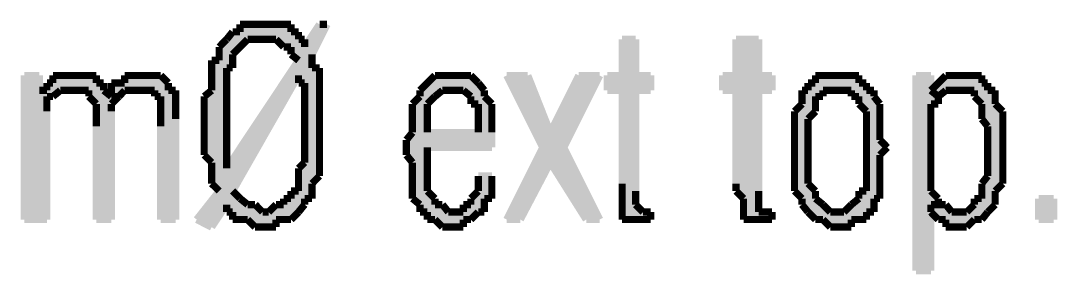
# Model space of a CAD drawing. Header units: millimetres. Extents: x 5 to 350, y 3 to 213.
# Drawn here: x 214.08 to 226.28, y 168.27 to 171.25 of the extents above; entities that cross this region are included whole.
import ezdxf

# ---------------------------------------------------------------- set-up
doc = ezdxf.new("R2010")
doc.units = ezdxf.units.MM
doc.layers.add('H', color=251, linetype='Continuous')
doc.layers.add('P', color=255, linetype='Continuous')

msp = doc.modelspace()

# ---------------------------------------------------------------- hatches: boundary and pattern name
at = {"layer": 'H', "linetype": 'Continuous'}
for points in [[(216.323, 168.822), (216.147, 168.91), (216.412, 169.245), (216.323, 169.333), (216.323, 169.422), (216.5, 169.51), (217.346, 170.78), (217.258, 170.85), (217.258, 170.938), (217.417, 170.938), (217.593, 171.203), (217.682, 171.203), (217.505, 170.85), (217.505, 170.692), (217.593, 170.692), (217.346, 170.603), (216.57, 169.245), (216.747, 169.086), (216.5, 169.086), (216.323, 168.822)], [(216.323, 169.422), (216.323, 169.58), (216.235, 169.668), (216.235, 170.356), (216.323, 170.427), (216.323, 170.78), (216.412, 170.78), (216.412, 170.938), (216.57, 171.115), (216.658, 171.115), (216.658, 171.203), (217.258, 171.203), (217.258, 171.115), (217.346, 171.115), (217.346, 171.027), (216.747, 171.027), (216.57, 170.85), (216.57, 170.692), (216.5, 170.692), (216.5, 169.51), (216.323, 169.422)], [(217.17, 170.938), (217.082, 171.027), (217.417, 171.027), (217.417, 170.938), (217.17, 170.938)], [(221.156, 168.998), (221.156, 170.427), (220.98, 170.427), (220.98, 170.603), (221.156, 170.603), (221.156, 171.027), (221.315, 171.027), (221.315, 170.603), (221.492, 170.603), (221.492, 170.427), (221.315, 170.427), (221.315, 169.086), (221.403, 168.998), (221.156, 168.998)], [(222.585, 168.998), (222.585, 169.157), (222.497, 169.245), (222.497, 170.427), (222.338, 170.427), (222.338, 170.603), (222.497, 170.603), (222.497, 171.027), (222.762, 171.027), (222.762, 170.603), (222.92, 170.603), (222.92, 170.427), (222.762, 170.427), (222.762, 168.998), (222.585, 168.998)], [(214.118, 168.91), (214.118, 170.603), (214.295, 170.603), (214.295, 170.427), (214.454, 170.356), (214.383, 170.356), (214.383, 168.91), (214.118, 168.91)], [(214.454, 170.356), (214.295, 170.427), (214.383, 170.427), (214.383, 170.515), (214.454, 170.515), (214.454, 170.603), (214.965, 170.603), (214.965, 170.515), (215.053, 170.515), (214.718, 170.427), (214.542, 170.427), (214.454, 170.356)], [(215.724, 168.91), (215.724, 170.356), (215.653, 170.356), (215.653, 170.427), (215.477, 170.427), (215.142, 170.515), (215.3, 170.515), (215.3, 170.603), (215.724, 170.603), (215.812, 170.515), (215.812, 170.427), (215.9, 170.427), (215.9, 168.91), (215.724, 168.91)], [(216.835, 168.822), (216.747, 168.91), (216.57, 168.91), (216.57, 168.998), (216.994, 168.998), (217.082, 169.086), (217.17, 169.086), (217.17, 169.157), (217.258, 169.157), (217.258, 169.245), (217.346, 169.245), (217.346, 169.51), (217.417, 169.58), (217.417, 170.515), (217.346, 170.515), (217.346, 170.603), (217.593, 170.692), (217.593, 169.422), (217.505, 169.333), (217.505, 169.157), (217.417, 169.157), (217.417, 169.086), (217.258, 168.91), (217.082, 168.91), (217.082, 168.822), (216.835, 168.822)], [(219.04, 168.822), (218.952, 168.91), (218.863, 168.91), (218.863, 168.998), (218.775, 168.998), (218.775, 169.086), (218.687, 169.157), (218.687, 169.58), (218.616, 169.668), (218.616, 169.845), (218.687, 169.933), (218.687, 170.268), (218.775, 170.356), (218.775, 170.427), (218.952, 170.603), (219.375, 170.603), (219.463, 170.515), (219.11, 170.427), (219.04, 170.427), (218.863, 170.268), (218.863, 169.933), (219.622, 169.933), (219.622, 169.757), (218.863, 169.757), (218.863, 169.245), (218.952, 169.157), (218.952, 169.086), (219.04, 169.086), (219.11, 168.998), (219.463, 168.998), (219.375, 168.91), (219.287, 168.91), (219.287, 168.822), (219.04, 168.822)], [(219.798, 168.91), (220.645, 170.603), (220.892, 170.603), (220.468, 169.757), (220.31, 169.58), (219.957, 168.91), (219.798, 168.91)], [(220.222, 169.757), (219.798, 170.603), (220.045, 170.603), (220.31, 169.933), (220.222, 169.757)], [(223.344, 168.998), (223.273, 169.086), (223.273, 169.157), (223.185, 169.245), (223.185, 170.18), (223.273, 170.268), (223.273, 170.427), (223.344, 170.427), (223.344, 170.515), (223.432, 170.515), (223.432, 170.603), (223.943, 170.603), (223.943, 170.515), (224.032, 170.515), (224.032, 170.427), (223.52, 170.427), (223.52, 170.356), (223.432, 170.356), (223.432, 170.18), (223.344, 170.092), (223.344, 169.333), (223.432, 169.245), (223.432, 169.157), (223.608, 168.998), (223.344, 168.998)], [(224.614, 168.31), (224.614, 170.603), (224.79, 170.603), (224.79, 170.427), (224.878, 170.356), (224.878, 170.268), (224.79, 170.268), (224.79, 169.245), (224.878, 169.157), (224.878, 169.086), (224.79, 169.086), (224.79, 168.31), (224.614, 168.31)], [(224.878, 170.356), (224.79, 170.427), (224.966, 170.603), (225.39, 170.603), (225.39, 170.515), (225.46, 170.515), (225.125, 170.427), (224.966, 170.427), (224.878, 170.356)], [(214.965, 168.91), (214.965, 170.268), (214.877, 170.356), (214.877, 170.427), (214.718, 170.427), (215.053, 170.515), (215.053, 170.427), (215.142, 170.356), (215.23, 170.356), (215.142, 170.268), (215.142, 168.91), (214.965, 168.91)], [(215.142, 170.356), (215.142, 170.515), (215.477, 170.427), (215.3, 170.427), (215.23, 170.356), (215.142, 170.356)], [(219.463, 169.933), (219.463, 170.268), (219.375, 170.268), (219.375, 170.356), (219.287, 170.427), (219.11, 170.427), (219.463, 170.515), (219.534, 170.427), (219.534, 170.356), (219.622, 170.268), (219.622, 169.933), (219.463, 169.933)], [(225.213, 168.998), (225.302, 169.086), (225.302, 169.157), (225.39, 169.157), (225.39, 169.333), (225.46, 169.422), (225.46, 170.004), (225.39, 170.092), (225.39, 170.268), (225.302, 170.356), (225.302, 170.427), (225.125, 170.427), (225.46, 170.515), (225.46, 170.427), (225.548, 170.427), (225.548, 170.268), (225.637, 170.18), (225.637, 169.333), (225.548, 169.245), (225.548, 169.086), (225.46, 168.998), (225.213, 168.998)], [(223.608, 168.822), (223.52, 168.91), (223.432, 168.91), (223.344, 168.998), (223.767, 168.998), (223.943, 169.157), (223.943, 169.245), (224.032, 169.245), (224.032, 170.18), (223.943, 170.268), (223.943, 170.356), (223.855, 170.356), (223.855, 170.427), (224.12, 170.427), (224.12, 170.356), (224.19, 170.268), (224.19, 169.845), (224.278, 169.757), (224.19, 169.668), (224.19, 169.157), (224.12, 169.157), (224.12, 168.998), (224.032, 168.998), (224.032, 168.91), (223.855, 168.91), (223.855, 168.822), (223.608, 168.822)], [(220.733, 168.91), (220.31, 169.58), (220.468, 169.757), (220.892, 168.91), (220.733, 168.91)], [(219.287, 168.998), (219.287, 169.086), (219.375, 169.086), (219.375, 169.157), (219.463, 169.245), (219.463, 169.422), (219.622, 169.422), (219.622, 169.157), (219.534, 169.157), (219.534, 168.998), (219.287, 168.998)], [(226.06, 168.91), (226.06, 169.157), (226.236, 169.157), (226.236, 168.91), (226.06, 168.91)], [(216.5, 168.998), (216.5, 169.086), (216.835, 169.086), (216.923, 168.998), (216.5, 168.998)], [(224.966, 168.822), (224.966, 168.91), (224.878, 168.91), (224.79, 168.998), (224.79, 169.086), (224.966, 169.086), (225.037, 168.998), (225.46, 168.998), (225.39, 168.91), (225.302, 168.91), (225.213, 168.822), (224.966, 168.822)], [(221.156, 168.91), (221.156, 168.998), (221.492, 168.998), (221.492, 168.91), (221.156, 168.91)], [(222.585, 168.91), (222.585, 168.998), (222.92, 168.998), (222.92, 168.91), (222.585, 168.91)]]:
    msp.add_hatch(color=256, dxfattribs=at).paths.add_polyline_path(points)

# ---------------------------------------------------------------- linework, layer by layer
at = {"layer": 'P', "const_width": 0.085}
for points in [[(216.747, 171.203), (216.658, 171.203)], [(216.658, 171.203), (216.658, 171.115)], [(216.835, 171.203), (216.747, 171.203)], [(216.923, 171.203), (216.835, 171.203)], [(216.994, 171.203), (216.923, 171.203)], [(217.082, 171.203), (216.994, 171.203)], [(217.17, 171.203), (217.082, 171.203)], [(217.258, 171.203), (217.17, 171.203)], [(217.258, 171.115), (217.258, 171.203)], [(217.593, 171.203), (217.417, 170.938)], [(217.505, 170.85), (217.682, 171.203)], [(217.682, 171.203), (217.593, 171.203)], [(216.57, 171.115), (216.5, 171.027)], [(216.658, 171.115), (216.57, 171.115)], [(217.346, 171.115), (217.258, 171.115)], [(217.346, 171.027), (217.346, 171.115)], [(216.5, 171.027), (216.412, 170.938)], [(216.412, 170.938), (216.412, 170.85)], [(216.57, 170.85), (216.658, 170.938)], [(216.658, 170.938), (216.747, 171.027)], [(216.747, 171.027), (216.835, 171.027)], [(216.835, 171.027), (216.923, 171.027)], [(217.346, 171.027), (216.923, 171.027)], [(216.923, 171.027), (216.994, 171.027)], [(216.923, 171.027), (217.346, 171.027)], [(216.994, 171.027), (217.082, 171.027)], [(217.082, 171.027), (217.17, 170.938)], [(217.17, 170.938), (217.258, 170.938)], [(217.258, 170.938), (217.417, 170.938)], [(217.417, 170.938), (217.258, 170.938)], [(217.258, 170.938), (217.258, 170.85)], [(217.417, 171.027), (217.346, 171.027)], [(217.417, 170.938), (217.417, 171.027)], [(221.315, 171.027), (221.156, 171.027)], [(221.156, 171.027), (221.156, 170.603)], [(221.315, 170.603), (221.315, 171.027)], [(222.762, 171.027), (222.497, 171.027)], [(222.497, 171.027), (222.497, 170.603)], [(222.762, 170.603), (222.762, 171.027)], [(216.412, 170.85), (216.412, 170.78)], [(216.57, 170.78), (216.57, 170.85)], [(217.258, 170.85), (217.346, 170.78)], [(217.505, 170.78), (217.505, 170.85)], [(216.412, 170.78), (216.323, 170.78)], [(216.323, 170.78), (216.323, 170.692)], [(216.323, 170.692), (216.323, 170.603)], [(217.346, 170.78), (216.5, 169.51)], [(216.5, 170.603), (216.5, 170.692)], [(216.5, 170.692), (216.57, 170.692)], [(216.57, 170.692), (216.57, 170.78)], [(217.593, 170.692), (217.346, 170.603)], [(217.346, 170.603), (217.593, 170.692)], [(217.505, 170.692), (217.505, 170.78)], [(217.593, 170.692), (217.505, 170.692)], [(217.593, 170.603), (217.593, 170.692)], [(214.295, 170.603), (214.118, 170.603)], [(214.118, 170.603), (214.118, 168.91)], [(214.295, 170.427), (214.295, 170.603)], [(214.542, 170.603), (214.454, 170.603)], [(214.454, 170.603), (214.454, 170.515)], [(214.63, 170.603), (214.542, 170.603)], [(214.718, 170.603), (214.63, 170.603)], [(214.806, 170.603), (214.718, 170.603)], [(214.877, 170.603), (214.806, 170.603)], [(214.965, 170.603), (214.877, 170.603)], [(214.965, 170.515), (214.965, 170.603)], [(215.388, 170.603), (215.3, 170.603)], [(215.3, 170.603), (215.3, 170.515)], [(215.477, 170.603), (215.388, 170.603)], [(215.565, 170.603), (215.477, 170.603)], [(215.653, 170.603), (215.565, 170.603)], [(215.565, 170.603), (215.565, 170.603)], [(215.724, 170.603), (215.653, 170.603)], [(215.812, 170.515), (215.724, 170.603)], [(216.323, 170.603), (216.323, 170.515)], [(216.5, 170.515), (216.5, 170.603)], [(216.57, 169.245), (217.346, 170.603)], [(217.346, 170.603), (217.346, 170.515)], [(217.593, 170.515), (217.593, 170.603)], [(218.952, 170.603), (218.863, 170.515)], [(219.04, 170.603), (218.952, 170.603)], [(219.11, 170.603), (219.04, 170.603)], [(219.198, 170.603), (219.11, 170.603)], [(219.287, 170.603), (219.198, 170.603)], [(219.198, 170.603), (219.198, 170.603)], [(219.375, 170.603), (219.287, 170.603)], [(219.463, 170.515), (219.375, 170.603)], [(220.045, 170.603), (219.798, 170.603)], [(219.798, 170.603), (220.222, 169.757)], [(220.31, 169.933), (220.045, 170.603)], [(220.645, 170.603), (220.31, 169.933)], [(220.468, 169.757), (220.892, 170.603)], [(220.892, 170.603), (220.645, 170.603)], [(221.156, 170.603), (220.98, 170.603)], [(220.98, 170.603), (220.98, 170.427)], [(221.492, 170.603), (221.315, 170.603)], [(221.492, 170.427), (221.492, 170.603)], [(222.497, 170.603), (222.338, 170.603)], [(222.338, 170.603), (222.338, 170.427)], [(222.92, 170.603), (222.762, 170.603)], [(222.92, 170.427), (222.92, 170.603)], [(223.52, 170.603), (223.432, 170.603)], [(223.432, 170.603), (223.432, 170.515)], [(223.608, 170.603), (223.52, 170.603)], [(223.696, 170.603), (223.608, 170.603)], [(223.767, 170.603), (223.696, 170.603)], [(223.855, 170.603), (223.767, 170.603)], [(223.943, 170.603), (223.855, 170.603)], [(223.943, 170.515), (223.943, 170.603)], [(224.79, 170.603), (224.614, 170.603)], [(224.614, 170.603), (224.614, 168.31)], [(224.79, 170.427), (224.79, 170.603)], [(224.966, 170.603), (224.878, 170.515)], [(225.037, 170.603), (224.966, 170.603)], [(225.125, 170.603), (225.037, 170.603)], [(225.213, 170.603), (225.125, 170.603)], [(225.302, 170.603), (225.213, 170.603)], [(225.39, 170.603), (225.302, 170.603)], [(225.39, 170.515), (225.39, 170.603)], [(214.454, 170.515), (214.383, 170.515)], [(214.383, 170.515), (214.383, 170.427)], [(215.053, 170.515), (214.718, 170.427)], [(214.718, 170.427), (215.053, 170.515)], [(215.053, 170.515), (214.965, 170.515)], [(215.053, 170.427), (215.053, 170.515)], [(215.142, 170.515), (215.142, 170.427)], [(215.477, 170.427), (215.142, 170.515)], [(215.23, 170.515), (215.142, 170.515)], [(215.142, 170.515), (215.477, 170.427)], [(215.3, 170.515), (215.23, 170.515)], [(215.812, 170.427), (215.812, 170.515)], [(216.323, 170.515), (216.323, 170.427)], [(216.5, 170.427), (216.5, 170.515)], [(217.346, 170.515), (217.417, 170.515)], [(217.417, 170.515), (217.417, 170.427)], [(217.593, 170.427), (217.593, 170.515)], [(218.863, 170.515), (218.775, 170.427)], [(219.463, 170.515), (219.11, 170.427)], [(219.11, 170.427), (219.463, 170.515)], [(219.534, 170.427), (219.463, 170.515)], [(223.432, 170.515), (223.344, 170.515)], [(223.344, 170.515), (223.344, 170.427)], [(224.032, 170.515), (223.943, 170.515)], [(224.032, 170.427), (224.032, 170.515)], [(224.878, 170.515), (224.79, 170.427)], [(225.46, 170.515), (225.125, 170.427)], [(225.125, 170.427), (225.46, 170.515)], [(225.46, 170.515), (225.39, 170.515)], [(225.46, 170.427), (225.46, 170.515)], [(214.454, 170.356), (214.295, 170.427)], [(214.383, 170.427), (214.295, 170.427)], [(214.295, 170.427), (214.454, 170.356)], [(214.383, 170.268), (214.383, 170.356)], [(214.383, 170.356), (214.454, 170.356)], [(214.454, 170.356), (214.542, 170.427)], [(214.542, 170.427), (214.63, 170.427)], [(214.63, 170.427), (214.718, 170.427)], [(214.718, 170.427), (214.806, 170.427)], [(214.806, 170.427), (214.877, 170.427)], [(214.877, 170.427), (214.877, 170.356)], [(214.877, 170.356), (214.965, 170.268)], [(215.142, 170.356), (215.053, 170.427)], [(215.142, 170.427), (215.142, 170.356)], [(215.142, 170.268), (215.23, 170.356)], [(215.23, 170.356), (215.142, 170.356)], [(215.142, 170.356), (215.23, 170.356)], [(215.23, 170.356), (215.3, 170.427)], [(215.3, 170.427), (215.388, 170.427)], [(215.388, 170.427), (215.477, 170.427)], [(215.477, 170.427), (215.565, 170.427)], [(215.565, 170.427), (215.653, 170.427)], [(215.653, 170.427), (215.653, 170.356)], [(215.653, 170.356), (215.724, 170.356)], [(215.724, 170.356), (215.724, 170.268)], [(215.9, 170.427), (215.812, 170.427)], [(215.9, 170.356), (215.9, 170.427)], [(215.9, 170.268), (215.9, 170.356)], [(216.323, 170.427), (216.235, 170.356)], [(216.235, 170.356), (216.235, 170.268)], [(216.5, 170.356), (216.5, 170.427)], [(216.5, 170.268), (216.5, 170.356)], [(217.417, 170.427), (217.417, 170.356)], [(217.417, 170.356), (217.417, 170.268)], [(217.593, 170.356), (217.593, 170.427)], [(217.593, 170.268), (217.593, 170.356)], [(218.775, 170.356), (218.687, 170.268)], [(218.775, 170.427), (218.775, 170.356)], [(218.863, 170.268), (218.952, 170.356)], [(218.952, 170.356), (219.04, 170.427)], [(219.04, 170.427), (219.11, 170.427)], [(219.11, 170.427), (219.198, 170.427)], [(219.198, 170.427), (219.287, 170.427)], [(219.287, 170.427), (219.375, 170.356)], [(219.375, 170.356), (219.375, 170.268)], [(219.534, 170.356), (219.534, 170.427)], [(219.534, 170.427), (219.534, 170.427)], [(219.622, 170.268), (219.534, 170.356)], [(220.98, 170.427), (221.156, 170.427)], [(221.156, 170.427), (221.156, 169.333)], [(221.315, 169.245), (221.315, 170.427)], [(221.315, 170.427), (221.492, 170.427)], [(222.338, 170.427), (222.497, 170.427)], [(222.497, 170.427), (222.497, 169.333)], [(222.762, 169.245), (222.762, 170.427)], [(222.762, 170.427), (222.92, 170.427)], [(223.344, 170.427), (223.273, 170.427)], [(223.273, 170.427), (223.273, 170.356)], [(223.273, 170.356), (223.273, 170.268)], [(223.432, 170.268), (223.432, 170.356)], [(223.432, 170.356), (223.52, 170.356)], [(223.52, 170.356), (223.52, 170.427)], [(223.52, 170.427), (223.608, 170.427)], [(223.608, 170.427), (223.696, 170.427)], [(224.032, 170.427), (223.696, 170.427)], [(223.696, 170.427), (223.767, 170.427)], [(223.696, 170.427), (224.032, 170.427)], [(223.767, 170.427), (223.855, 170.427)], [(223.855, 170.427), (223.855, 170.356)], [(223.855, 170.356), (223.943, 170.356)], [(223.943, 170.356), (223.943, 170.268)], [(224.12, 170.427), (224.032, 170.427)], [(224.12, 170.356), (224.12, 170.427)], [(224.12, 170.427), (224.12, 170.427)], [(224.19, 170.268), (224.12, 170.356)], [(224.878, 170.356), (224.79, 170.427)], [(224.79, 170.427), (224.878, 170.356)], [(224.878, 170.356), (224.966, 170.427)], [(224.878, 170.268), (224.878, 170.356)], [(224.966, 170.427), (225.037, 170.427)], [(225.037, 170.427), (225.125, 170.427)], [(225.125, 170.427), (225.213, 170.427)], [(225.213, 170.427), (225.302, 170.427)], [(225.302, 170.427), (225.302, 170.356)], [(225.302, 170.356), (225.39, 170.268)], [(225.548, 170.427), (225.46, 170.427)], [(225.548, 170.356), (225.548, 170.427)], [(225.548, 170.268), (225.548, 170.356)], [(214.383, 170.18), (214.383, 170.268)], [(214.965, 170.268), (214.965, 170.18)], [(215.142, 170.18), (215.142, 170.268)], [(215.724, 170.268), (215.724, 170.18)], [(215.9, 170.18), (215.9, 170.268)], [(216.235, 170.268), (216.235, 170.18)], [(216.5, 170.18), (216.5, 170.268)], [(217.417, 170.268), (217.417, 170.18)], [(217.593, 170.18), (217.593, 170.268)], [(218.687, 170.268), (218.687, 170.18)], [(218.863, 170.18), (218.863, 170.268)], [(219.375, 170.268), (219.463, 170.268)], [(219.463, 170.268), (219.463, 170.18)], [(219.622, 170.18), (219.622, 170.268)], [(223.273, 170.268), (223.185, 170.18)], [(223.432, 170.18), (223.432, 170.268)], [(223.943, 170.268), (224.032, 170.18)], [(224.19, 170.18), (224.19, 170.268)], [(224.79, 170.18), (224.79, 170.268)], [(224.79, 170.268), (224.878, 170.268)], [(225.39, 170.268), (225.39, 170.18)], [(225.637, 170.18), (225.548, 170.268)], [(214.383, 168.91), (214.383, 170.18)], [(214.965, 170.18), (214.965, 170.092)], [(214.965, 170.092), (214.965, 170.004)], [(215.142, 168.91), (215.142, 170.18)], [(215.724, 170.18), (215.724, 170.092)], [(215.724, 170.092), (215.724, 170.004)], [(215.9, 170.092), (215.9, 170.18)], [(215.9, 168.91), (215.9, 170.092)], [(216.235, 170.18), (216.235, 170.092)], [(216.235, 170.092), (216.235, 170.004)], [(216.5, 170.092), (216.5, 170.18)], [(216.5, 170.004), (216.5, 170.092)], [(217.417, 170.18), (217.417, 170.092)], [(217.417, 170.092), (217.417, 170.004)], [(217.593, 170.092), (217.593, 170.18)], [(217.593, 170.004), (217.593, 170.092)], [(218.687, 170.18), (218.687, 170.092)], [(218.687, 170.092), (218.687, 170.004)], [(218.863, 170.092), (218.863, 170.18)], [(218.863, 170.004), (218.863, 170.092)], [(219.463, 170.18), (219.463, 170.092)], [(219.463, 170.092), (219.463, 170.004)], [(219.622, 170.092), (219.622, 170.18)], [(219.622, 170.004), (219.622, 170.092)], [(223.185, 170.18), (223.185, 170.092)], [(223.185, 170.092), (223.185, 170.004)], [(223.344, 170.092), (223.432, 170.18)], [(223.344, 170.004), (223.344, 170.092)], [(224.032, 170.18), (224.032, 170.092)], [(224.032, 170.092), (224.032, 170.004)], [(224.19, 170.092), (224.19, 170.18)], [(224.19, 170.004), (224.19, 170.092)], [(224.79, 170.092), (224.79, 170.18)], [(224.79, 170.004), (224.79, 170.092)], [(225.39, 170.18), (225.39, 170.092)], [(225.39, 170.092), (225.46, 170.004)], [(225.637, 170.092), (225.637, 170.18)], [(225.637, 170.004), (225.637, 170.092)], [(214.965, 170.004), (214.965, 168.91)], [(215.724, 170.004), (215.724, 168.91)], [(216.235, 170.004), (216.235, 169.933)], [(216.5, 169.933), (216.5, 170.004)], [(217.417, 170.004), (217.417, 169.933)], [(217.593, 169.933), (217.593, 170.004)], [(218.687, 170.004), (218.687, 169.933)], [(218.863, 169.933), (218.863, 170.004)], [(219.463, 170.004), (219.463, 169.933)], [(219.622, 169.933), (219.622, 170.004)], [(223.185, 170.004), (223.185, 169.933)], [(223.344, 169.933), (223.344, 170.004)], [(224.032, 170.004), (224.032, 169.933)], [(224.19, 169.933), (224.19, 170.004)], [(224.79, 169.933), (224.79, 170.004)], [(225.46, 170.004), (225.46, 169.933)], [(225.637, 169.933), (225.637, 170.004)], [(216.235, 169.933), (216.235, 169.845)], [(216.235, 169.845), (216.235, 169.757)], [(216.5, 169.845), (216.5, 169.933)], [(216.5, 169.757), (216.5, 169.845)], [(217.417, 169.933), (217.417, 169.845)], [(217.417, 169.845), (217.417, 169.757)], [(217.593, 169.845), (217.593, 169.933)], [(217.593, 169.757), (217.593, 169.845)], [(218.687, 169.933), (218.616, 169.845)], [(218.616, 169.845), (218.616, 169.757)], [(219.463, 169.933), (218.863, 169.933)], [(218.863, 169.933), (219.622, 169.933)], [(219.622, 169.933), (218.863, 169.933)], [(219.622, 169.757), (219.622, 169.933)], [(220.31, 169.933), (220.222, 169.757)], [(220.222, 169.757), (220.31, 169.933)], [(223.185, 169.933), (223.185, 169.845)], [(223.185, 169.845), (223.185, 169.757)], [(223.344, 169.845), (223.344, 169.933)], [(223.344, 169.757), (223.344, 169.845)], [(224.032, 169.933), (224.032, 169.845)], [(224.032, 169.845), (224.032, 169.757)], [(224.19, 169.845), (224.19, 169.933)], [(224.278, 169.757), (224.19, 169.845)], [(224.79, 169.845), (224.79, 169.933)], [(224.79, 169.757), (224.79, 169.845)], [(225.46, 169.933), (225.46, 169.845)], [(225.46, 169.845), (225.46, 169.757)], [(225.637, 169.845), (225.637, 169.933)], [(225.637, 169.757), (225.637, 169.845)], [(216.235, 169.757), (216.235, 169.668)], [(216.5, 169.668), (216.5, 169.757)], [(217.417, 169.757), (217.417, 169.668)], [(217.593, 169.668), (217.593, 169.757)], [(218.616, 169.757), (218.616, 169.668)], [(218.863, 169.668), (218.863, 169.757)], [(218.863, 169.757), (219.622, 169.757)], [(220.222, 169.757), (219.798, 168.91)], [(220.468, 169.757), (220.31, 169.58)], [(220.31, 169.58), (220.468, 169.757)], [(220.892, 168.91), (220.468, 169.757)], [(223.185, 169.757), (223.185, 169.668)], [(223.344, 169.668), (223.344, 169.757)], [(224.032, 169.757), (224.032, 169.668)], [(224.19, 169.668), (224.278, 169.757)], [(224.79, 169.668), (224.79, 169.757)], [(225.46, 169.757), (225.46, 169.668)], [(225.637, 169.668), (225.637, 169.757)], [(216.235, 169.668), (216.323, 169.58)], [(216.323, 169.58), (216.323, 169.51)], [(216.5, 169.58), (216.5, 169.668)], [(216.5, 169.51), (216.5, 169.58)], [(217.417, 169.58), (217.346, 169.51)], [(217.417, 169.668), (217.417, 169.58)], [(217.593, 169.58), (217.593, 169.668)], [(217.593, 169.51), (217.593, 169.58)], [(218.616, 169.668), (218.687, 169.58)], [(218.687, 169.58), (218.687, 169.51)], [(218.863, 169.58), (218.863, 169.668)], [(218.863, 169.51), (218.863, 169.58)], [(219.957, 168.91), (220.31, 169.58)], [(220.31, 169.58), (220.733, 168.91)], [(223.185, 169.668), (223.185, 169.58)], [(223.185, 169.58), (223.185, 169.51)], [(223.344, 169.58), (223.344, 169.668)], [(223.344, 169.51), (223.344, 169.58)], [(224.032, 169.668), (224.032, 169.58)], [(224.032, 169.58), (224.032, 169.51)], [(224.19, 169.58), (224.19, 169.668)], [(224.19, 169.51), (224.19, 169.58)], [(224.79, 169.58), (224.79, 169.668)], [(224.79, 169.51), (224.79, 169.58)], [(225.46, 169.668), (225.46, 169.58)], [(225.46, 169.58), (225.46, 169.51)], [(225.637, 169.58), (225.637, 169.668)], [(225.637, 169.51), (225.637, 169.58)], [(216.5, 169.51), (216.323, 169.422)], [(216.323, 169.51), (216.323, 169.422)], [(216.323, 169.422), (216.5, 169.51)], [(217.346, 169.51), (217.346, 169.422)], [(217.593, 169.422), (217.593, 169.51)], [(218.687, 169.51), (218.687, 169.422)], [(218.863, 169.422), (218.863, 169.51)], [(223.185, 169.51), (223.185, 169.422)], [(223.344, 169.422), (223.344, 169.51)], [(224.032, 169.51), (224.032, 169.422)], [(224.19, 169.422), (224.19, 169.51)], [(224.79, 169.422), (224.79, 169.51)], [(225.46, 169.51), (225.46, 169.422)], [(225.637, 169.422), (225.637, 169.51)], [(216.323, 169.422), (216.323, 169.333)], [(217.346, 169.422), (217.346, 169.333)], [(217.505, 169.333), (217.593, 169.422)], [(218.687, 169.422), (218.687, 169.333)], [(218.863, 169.333), (218.863, 169.422)], [(219.622, 169.422), (219.463, 169.422)], [(219.463, 169.422), (219.463, 169.333)], [(219.622, 169.333), (219.622, 169.422)], [(223.185, 169.422), (223.185, 169.333)], [(223.344, 169.333), (223.344, 169.422)], [(224.032, 169.422), (224.032, 169.333)], [(224.19, 169.333), (224.19, 169.422)], [(224.79, 169.333), (224.79, 169.422)], [(225.46, 169.422), (225.39, 169.333)], [(225.637, 169.333), (225.637, 169.422)], [(216.412, 169.245), (216.147, 168.91)], [(216.323, 169.333), (216.412, 169.245)], [(216.658, 169.157), (216.57, 169.245)], [(217.346, 169.245), (217.258, 169.245)], [(217.258, 169.245), (217.258, 169.157)], [(217.346, 169.333), (217.346, 169.245)], [(217.505, 169.245), (217.505, 169.333)], [(217.505, 169.157), (217.505, 169.245)], [(218.687, 169.333), (218.687, 169.245)], [(218.687, 169.245), (218.687, 169.157)], [(218.863, 169.245), (218.863, 169.333)], [(218.952, 169.157), (218.863, 169.245)], [(219.463, 169.245), (219.375, 169.157)], [(219.463, 169.333), (219.463, 169.245)], [(219.622, 169.245), (219.622, 169.333)], [(219.622, 169.333), (219.622, 169.333)], [(219.622, 169.157), (219.622, 169.245)], [(221.156, 169.333), (221.156, 169.245)], [(221.156, 169.245), (221.156, 169.157)], [(221.315, 169.157), (221.315, 169.245)], [(222.497, 169.333), (222.497, 169.245)], [(222.497, 169.245), (222.585, 169.157)], [(222.762, 169.157), (222.762, 169.245)], [(223.185, 169.333), (223.185, 169.245)], [(223.185, 169.245), (223.273, 169.157)], [(223.432, 169.245), (223.344, 169.333)], [(223.432, 169.157), (223.432, 169.245)], [(224.032, 169.245), (223.943, 169.245)], [(223.943, 169.245), (223.943, 169.157)], [(224.032, 169.333), (224.032, 169.245)], [(224.19, 169.245), (224.19, 169.333)], [(224.19, 169.157), (224.19, 169.245)], [(224.79, 169.245), (224.79, 169.333)], [(224.878, 169.157), (224.79, 169.245)], [(225.39, 169.333), (225.39, 169.245)], [(225.39, 169.245), (225.39, 169.157)], [(225.548, 169.245), (225.637, 169.333)], [(225.548, 169.157), (225.548, 169.245)], [(216.747, 169.086), (216.658, 169.157)], [(217.258, 169.157), (217.17, 169.157)], [(217.17, 169.157), (217.17, 169.086)], [(217.417, 169.086), (217.417, 169.157)], [(217.417, 169.157), (217.505, 169.157)], [(218.687, 169.157), (218.775, 169.086)], [(218.952, 169.086), (218.952, 169.157)], [(219.375, 169.157), (219.375, 169.086)], [(219.534, 169.086), (219.534, 169.157)], [(219.534, 169.157), (219.622, 169.157)], [(221.156, 169.157), (221.156, 169.086)], [(221.315, 169.086), (221.315, 169.157)], [(222.585, 169.157), (222.585, 169.086)], [(222.762, 169.086), (222.762, 169.157)], [(223.273, 169.157), (223.273, 169.086)], [(223.52, 169.086), (223.432, 169.157)], [(223.943, 169.157), (223.855, 169.086)], [(224.12, 169.086), (224.12, 169.157)], [(224.12, 169.157), (224.19, 169.157)], [(224.878, 169.086), (224.878, 169.157)], [(225.39, 169.157), (225.302, 169.157)], [(225.302, 169.157), (225.302, 169.086)], [(225.548, 169.086), (225.548, 169.157)], [(226.06, 168.91), (226.06, 169.157)], [(226.06, 169.157), (226.236, 169.157)], [(226.236, 169.157), (226.236, 168.91)], [(216.323, 168.822), (216.5, 169.086)], [(216.747, 169.086), (216.5, 169.086)], [(216.5, 169.086), (216.5, 168.998)], [(216.5, 169.086), (216.747, 169.086)], [(216.5, 168.998), (216.923, 168.998)], [(216.923, 168.998), (216.5, 168.998)], [(216.5, 168.998), (216.57, 168.998)], [(216.57, 168.998), (216.57, 168.91)], [(216.835, 169.086), (216.747, 169.086)], [(216.747, 169.086), (216.747, 169.086)], [(216.923, 168.998), (216.835, 169.086)], [(216.994, 168.998), (216.923, 168.998)], [(217.082, 169.086), (216.994, 168.998)], [(217.17, 169.086), (217.082, 169.086)], [(217.258, 168.91), (217.346, 168.998)], [(217.346, 168.998), (217.417, 169.086)], [(218.775, 169.086), (218.775, 168.998)], [(218.775, 168.998), (218.863, 168.998)], [(218.863, 168.998), (218.863, 168.91)], [(219.04, 169.086), (218.952, 169.086)], [(219.11, 168.998), (219.04, 169.086)], [(219.198, 168.998), (219.11, 168.998)], [(219.11, 168.998), (219.463, 168.998)], [(219.463, 168.998), (219.11, 168.998)], [(219.287, 168.998), (219.198, 168.998)], [(219.375, 169.086), (219.287, 169.086)], [(219.287, 169.086), (219.287, 168.998)], [(219.375, 168.91), (219.463, 168.998)], [(219.463, 168.998), (219.534, 168.998)], [(219.534, 168.998), (219.534, 169.086)], [(221.156, 169.086), (221.156, 168.998)], [(221.403, 168.998), (221.156, 168.998)], [(221.156, 168.998), (221.156, 168.91)], [(221.156, 168.998), (221.403, 168.998)], [(221.403, 168.998), (221.315, 169.086)], [(221.492, 168.998), (221.403, 168.998)], [(221.492, 168.91), (221.492, 168.998)], [(222.585, 169.086), (222.585, 168.998)], [(222.85, 168.998), (222.585, 168.998)], [(222.585, 168.998), (222.585, 168.91)], [(222.585, 168.998), (222.85, 168.998)], [(222.762, 168.998), (222.762, 169.086)], [(222.85, 168.998), (222.762, 168.998)], [(222.92, 168.998), (222.85, 168.998)], [(222.92, 168.91), (222.92, 168.998)], [(223.273, 169.086), (223.344, 168.998)], [(223.696, 168.998), (223.344, 168.998)], [(223.344, 168.998), (223.432, 168.91)], [(223.344, 168.998), (223.696, 168.998)], [(223.608, 168.998), (223.52, 169.086)], [(223.696, 168.998), (223.608, 168.998)], [(223.767, 168.998), (223.696, 168.998)], [(223.855, 169.086), (223.767, 168.998)], [(224.032, 168.91), (224.032, 168.998)], [(224.032, 168.998), (224.12, 168.998)], [(224.12, 168.998), (224.12, 169.086)], [(224.878, 169.086), (224.79, 169.086)], [(224.79, 169.086), (224.79, 168.998)], [(224.79, 168.31), (224.79, 169.086)], [(224.79, 169.086), (224.878, 169.086)], [(224.79, 168.998), (224.878, 168.91)], [(224.966, 169.086), (224.878, 169.086)], [(225.037, 168.998), (224.966, 169.086)], [(225.125, 168.998), (225.037, 168.998)], [(225.46, 168.998), (225.125, 168.998)], [(225.213, 168.998), (225.125, 168.998)], [(225.125, 168.998), (225.46, 168.998)], [(225.302, 169.086), (225.213, 168.998)], [(225.39, 168.91), (225.46, 168.998)], [(225.46, 168.998), (225.548, 169.086)], [(214.118, 168.91), (214.383, 168.91)], [(214.965, 168.91), (215.142, 168.91)], [(215.724, 168.91), (215.9, 168.91)], [(216.147, 168.91), (216.323, 168.822)], [(216.57, 168.91), (216.658, 168.91)], [(216.658, 168.91), (216.747, 168.91)], [(216.747, 168.91), (216.835, 168.822)], [(217.082, 168.822), (217.082, 168.91)], [(217.082, 168.91), (217.17, 168.91)], [(217.17, 168.91), (217.258, 168.91)], [(218.863, 168.91), (218.952, 168.91)], [(218.952, 168.91), (219.04, 168.822)], [(219.287, 168.822), (219.287, 168.91)], [(219.287, 168.91), (219.375, 168.91)], [(219.798, 168.91), (219.957, 168.91)], [(220.733, 168.91), (220.892, 168.91)], [(221.156, 168.91), (221.227, 168.91)], [(221.227, 168.91), (221.315, 168.91)], [(221.315, 168.91), (221.403, 168.91)], [(221.403, 168.91), (221.492, 168.91)], [(221.492, 168.91), (221.492, 168.91)], [(222.585, 168.91), (222.673, 168.91)], [(222.673, 168.91), (222.762, 168.91)], [(222.762, 168.91), (222.85, 168.91)], [(222.85, 168.91), (222.92, 168.91)], [(222.92, 168.91), (222.92, 168.91)], [(223.432, 168.91), (223.52, 168.91)], [(223.52, 168.91), (223.608, 168.822)], [(223.855, 168.822), (223.855, 168.91)], [(223.855, 168.91), (223.943, 168.91)], [(223.943, 168.91), (224.032, 168.91)], [(224.878, 168.91), (224.966, 168.91)], [(224.966, 168.91), (224.966, 168.822)], [(225.213, 168.822), (225.302, 168.91)], [(225.302, 168.91), (225.39, 168.91)], [(226.236, 168.91), (226.06, 168.91)], [(226.06, 168.91), (226.06, 168.91)], [(216.835, 168.822), (216.923, 168.822)], [(216.923, 168.822), (216.994, 168.822)], [(216.994, 168.822), (217.082, 168.822)], [(219.04, 168.822), (219.11, 168.822)], [(219.11, 168.822), (219.198, 168.822)], [(219.198, 168.822), (219.287, 168.822)], [(223.608, 168.822), (223.696, 168.822)], [(223.696, 168.822), (223.767, 168.822)], [(223.767, 168.822), (223.855, 168.822)], [(224.966, 168.822), (225.037, 168.822)], [(225.037, 168.822), (225.125, 168.822)], [(225.125, 168.822), (225.213, 168.822)], [(224.614, 168.31), (224.79, 168.31)]]:
    msp.add_lwpolyline(points, dxfattribs=at)

doc.saveas('drawing.dxf')
